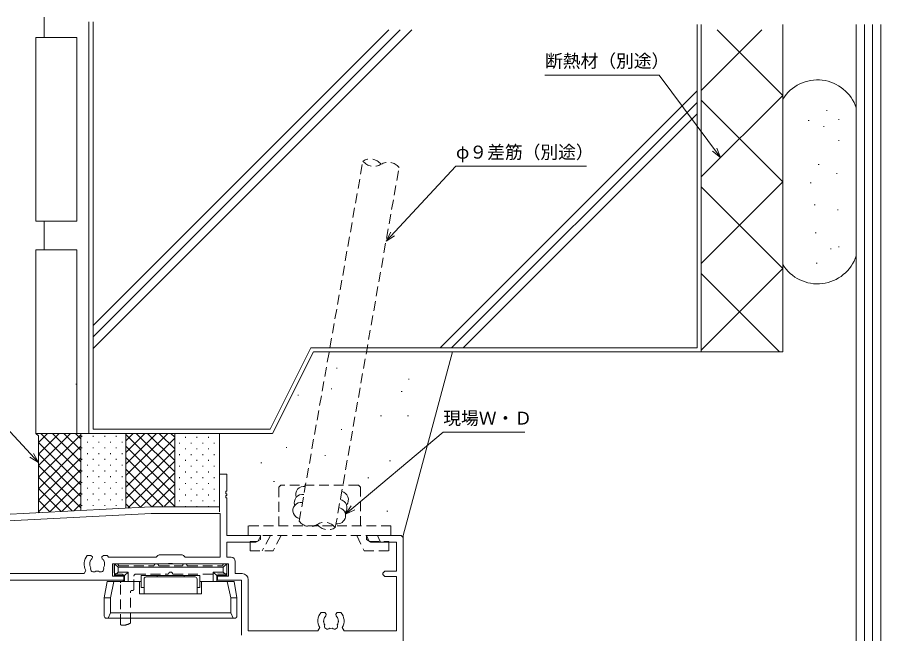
# Model space of a CAD drawing. Units: millimetres, scale not verified. Extents: x -567 to 567, y -403 to 403.
# Drawn here: x -457.3 to -245.7, y 93.4 to 244.5 of the extents above; entities that cross this region are included whole.
import ezdxf
from ezdxf.enums import TextEntityAlignment as Align

# ---------------------------------------------------------------- set-up
doc = ezdxf.new("R2010")
doc.units = ezdxf.units.MM
doc.header["$LTSCALE"] = 2
doc.linetypes.add('DASHED1', pattern=[1.8, 1.2, -0.6])
for name, color, linetype, lineweight in [('0-0_0', 3, 'Continuous', 9), ('0-2_YKK_ZWAK', 2, 'Continuous', 9), ('0-3_YKK_11', 6, 'Continuous', 9), ('0-4_YKK_12', 4, 'Continuous', 9), ('0-5_YKK_13', 7, 'Continuous', 9)]:
    doc.layers.add(name, color=color, linetype=linetype, lineweight=lineweight)
doc.styles.add('ＭＳ ゴシック', font='')
doc.styles.get('ＭＳ ゴシック').set_extended_font_data('MS Gothic')

msp = doc.modelspace()

# ---------------------------------------------------------------- linework, layer by layer
at = {"layer": '0-0_0'}
for p, q in [((-450.726, 239.513), (-450.726, 244.513)), ((-439.726, 243.427), (-439.726, 142.513)), ((-438.726, 143.513), (-438.726, 243.427)), ((-363.461, 241.427), (-438.726, 166.163)), ((-366.29, 241.427), (-438.726, 168.991)), ((-360.633, 241.427), (-438.726, 163.334)), ((-290.726, 163.513), (-290.726, 242.75)), ((-289.726, 242.75), (-289.726, 162.513)), ((-289.726, 226.579), (-274.878, 241.427)), ((-285.787, 241.427), (-269.726, 225.366)), ((-269.726, 162.513), (-269.726, 242.75)), ((-251.726, 77.514), (-251.726, 242.75)), ((-249.726, 77.514), (-249.726, 242.75)), ((-247.726, 77.514), (-247.726, 242.75)), ((-245.726, 77.514), (-245.726, 242.75)), ((-442.726, 239.513), (-452.726, 239.513)), ((-452.726, 239.513), (-452.726, 194.513)), ((-442.726, 194.513), (-442.726, 239.513)), ((-290.726, 226.482), (-353.694, 163.513)), ((-289.726, 205.366), (-269.726, 225.366)), ((-290.726, 223.653), (-350.866, 163.513)), ((-289.726, 224.153), (-269.726, 204.153)), ((-290.726, 220.825), (-348.037, 163.513)), ((-259.051, 221.678), (-258.851, 221.678)), ((-263.48, 219.217), (-263.28, 219.217)), ((-256.098, 219.463), (-255.898, 219.463)), ((-259.789, 217.741), (-259.589, 217.741)), ((-256.098, 214.296), (-255.898, 214.296)), ((-261.02, 208.391), (-260.82, 208.391)), ((-256.59, 206.176), (-256.39, 206.176)), ((-289.726, 184.153), (-269.726, 204.153)), ((-262.988, 203.961), (-262.788, 203.961)), ((-289.726, 202.94), (-269.726, 182.94)), ((-262.004, 198.548), (-261.804, 198.548)), ((-256.344, 197.318), (-256.144, 197.318)), ((-452.726, 194.513), (-442.726, 194.513)), ((-450.726, 187.513), (-450.726, 194.513)), ((-261.758, 191.658), (-261.558, 191.658)), ((-442.726, 187.513), (-452.726, 187.513)), ((-452.726, 187.513), (-452.726, 142.513)), ((-442.726, 142.513), (-442.726, 187.513)), ((-258.067, 187.721), (-257.867, 187.721)), ((-256.098, 188.213), (-255.898, 188.213)), ((-261.512, 184.276), (-261.312, 184.276)), ((-289.726, 162.94), (-269.726, 182.94)), ((-289.726, 181.727), (-270.513, 162.513)), ((-385.344, 163.513), (-395.344, 143.513)), ((-290.726, 163.513), (-385.344, 163.513)), ((-394.726, 142.513), (-384.726, 162.513)), ((-384.726, 162.513), (-289.726, 162.513)), ((-362.726, 117.512), (-350.668, 162.513)), ((-269.726, 162.513), (-289.726, 162.513)), ((-379.077, 158.477), (-378.877, 158.477)), ((-442.926, 154.555), (-442.726, 154.555)), ((-361.441, 155.831), (-361.241, 155.831)), ((-380.4, 153.406), (-380.2, 153.406)), ((-363.204, 152.745), (-363.004, 152.745)), ((-388.556, 151.863), (-388.356, 151.863)), ((-368.275, 146.793), (-368.075, 146.793)), ((-361.661, 146.793), (-361.461, 146.793)), ((-452.726, 142.513), (-442.726, 142.513)), ((-452.726, 142.513), (-452.126, 141.913)), ((-452.126, 134.602), (-444.215, 142.513)), ((-452.126, 137.431), (-447.043, 142.513)), ((-452.126, 140.259), (-449.872, 142.513)), ((-452.126, 131.774), (-441.726, 142.174)), ((-452.126, 123.116), (-452.126, 141.913)), ((-441.726, 132.718), (-451.522, 142.513)), ((-441.726, 135.546), (-448.693, 142.513)), ((-441.726, 138.375), (-445.865, 142.513)), ((-435.726, 142.513), (-445.726, 142.513)), ((-441.726, 141.203), (-443.036, 142.513)), ((-441.726, 142.513), (-441.726, 123.613)), ((-441.517, 141.688), (-441.517, 141.888)), ((-439.726, 142.513), (-394.726, 142.513)), ((-438.726, 143.513), (-395.344, 143.513)), ((-438.697, 141.688), (-438.697, 141.888)), ((-435.868, 141.688), (-435.868, 141.888)), ((-433.04, 141.688), (-433.04, 141.888)), ((-430.726, 124.189), (-430.726, 142.513)), ((-430.726, 132.174), (-420.387, 142.513)), ((-430.726, 140.66), (-428.872, 142.513)), ((-430.726, 135.003), (-423.216, 142.513)), ((-430.726, 137.831), (-426.044, 142.513)), ((-418.726, 130.233), (-430.726, 142.233)), ((-418.726, 133.062), (-428.178, 142.513)), ((-418.726, 135.89), (-425.349, 142.513)), ((-418.726, 138.719), (-422.521, 142.513)), ((-418.726, 141.547), (-419.692, 142.513)), ((-418.726, 142.513), (-418.726, 124.512)), ((-407.726, 142.513), (-415.726, 142.513)), ((-407.726, 123.3), (-407.726, 142.513)), ((-377.975, 143.486), (-377.775, 143.486)), ((-441.726, 129.889), (-452.126, 140.289)), ((-440.102, 140.274), (-440.102, 140.474)), ((-437.282, 140.274), (-437.282, 140.474)), ((-434.454, 140.274), (-434.454, 140.474)), ((-431.634, 140.274), (-431.634, 140.474)), ((-430.726, 129.346), (-418.726, 141.346)), ((-417.517, 140.032), (-417.517, 140.232)), ((-416.102, 141.447), (-416.102, 141.647)), ((-414.697, 140.032), (-414.697, 140.232)), ((-413.282, 141.447), (-413.282, 141.647)), ((-411.868, 140.032), (-411.868, 140.232)), ((-410.454, 141.447), (-410.454, 141.647)), ((-409.04, 140.032), (-409.04, 140.232)), ((-452.126, 128.945), (-441.726, 139.345)), ((-441.517, 138.86), (-441.517, 139.06)), ((-440.102, 137.454), (-440.102, 137.654)), ((-440.102, 137.446), (-440.102, 137.646)), ((-438.697, 138.86), (-438.697, 139.06)), ((-437.282, 137.454), (-437.282, 137.654)), ((-437.282, 137.446), (-437.282, 137.646)), ((-435.868, 138.86), (-435.868, 139.06)), ((-434.454, 137.446), (-434.454, 137.646)), ((-433.04, 138.86), (-433.04, 139.06)), ((-431.634, 137.446), (-431.634, 137.646)), ((-418.726, 127.405), (-430.726, 139.405)), ((-430.726, 126.518), (-418.726, 138.518)), ((-416.102, 138.618), (-416.102, 138.818)), ((-413.282, 138.618), (-413.282, 138.818)), ((-410.454, 138.618), (-410.454, 138.818)), ((-391.422, 139.077), (-391.222, 139.077)), ((-441.726, 127.061), (-452.126, 137.461)), ((-452.126, 126.117), (-441.726, 136.517)), ((-441.517, 136.04), (-441.517, 136.24)), ((-441.517, 136.032), (-441.517, 136.232)), ((-438.697, 136.04), (-438.697, 136.24)), ((-438.697, 136.032), (-438.697, 136.232)), ((-435.868, 136.032), (-435.868, 136.232)), ((-433.04, 136.032), (-433.04, 136.232)), ((-418.726, 124.577), (-430.726, 136.577)), ((-430.198, 124.217), (-418.726, 135.689)), ((-417.517, 137.204), (-417.517, 137.404)), ((-416.102, 135.79), (-416.102, 135.99)), ((-414.697, 137.204), (-414.697, 137.404)), ((-413.282, 135.79), (-413.282, 135.99)), ((-411.868, 137.204), (-411.868, 137.404)), ((-410.454, 135.79), (-410.454, 135.99)), ((-409.04, 137.204), (-409.04, 137.404)), ((-381.943, 137.093), (-381.743, 137.093)), ((-366.07, 135.77), (-365.87, 135.77)), ((-441.726, 124.233), (-452.126, 134.633)), ((-452.126, 123.288), (-441.726, 133.688)), ((-441.517, 133.212), (-441.517, 133.412)), ((-441.517, 133.203), (-441.517, 133.403)), ((-440.102, 134.626), (-440.102, 134.826)), ((-440.102, 134.617), (-440.102, 134.817)), ((-438.697, 133.212), (-438.697, 133.412)), ((-438.697, 133.203), (-438.697, 133.403)), ((-437.282, 134.626), (-437.282, 134.826)), ((-437.282, 134.617), (-437.282, 134.817)), ((-435.868, 133.203), (-435.868, 133.403)), ((-434.454, 134.617), (-434.454, 134.817)), ((-433.04, 133.203), (-433.04, 133.403)), ((-431.634, 134.617), (-431.634, 134.817)), ((-421.643, 124.665), (-430.726, 133.748)), ((-417.517, 134.376), (-417.517, 134.576)), ((-414.697, 134.376), (-414.697, 134.576)), ((-411.868, 134.376), (-411.868, 134.576)), ((-409.04, 134.376), (-409.04, 134.576)), ((-397.595, 135.329), (-397.395, 135.329)), ((-443.825, 123.503), (-452.126, 131.804)), ((-440.102, 131.797), (-440.102, 131.997)), ((-440.102, 131.789), (-440.102, 131.989)), ((-437.282, 131.797), (-437.282, 131.997)), ((-437.282, 131.789), (-437.282, 131.989)), ((-434.454, 131.789), (-434.454, 131.989)), ((-431.634, 131.789), (-431.634, 131.989)), ((-427.214, 124.373), (-418.726, 132.861)), ((-417.517, 131.547), (-417.517, 131.747)), ((-416.102, 132.961), (-416.102, 133.161)), ((-414.697, 131.547), (-414.697, 131.747)), ((-413.282, 132.961), (-413.282, 133.161)), ((-411.868, 131.547), (-411.868, 131.747)), ((-410.454, 132.961), (-410.454, 133.161)), ((-409.04, 131.547), (-409.04, 131.747)), ((-371.361, 131.582), (-371.161, 131.582)), ((-449.374, 123.212), (-441.726, 130.86)), ((-441.517, 130.383), (-441.517, 130.583)), ((-441.517, 130.375), (-441.517, 130.575)), ((-440.102, 128.969), (-440.102, 129.169)), ((-438.697, 130.383), (-438.697, 130.583)), ((-438.697, 130.375), (-438.697, 130.575)), ((-437.282, 128.969), (-437.282, 129.169)), ((-435.868, 130.375), (-435.868, 130.575)), ((-434.454, 128.96), (-434.454, 129.16)), ((-433.04, 130.375), (-433.04, 130.575)), ((-431.634, 128.96), (-431.634, 129.16)), ((-424.33, 124.524), (-430.726, 130.92)), ((-424.229, 124.529), (-418.726, 130.032)), ((-416.102, 130.133), (-416.102, 130.333)), ((-413.282, 130.133), (-413.282, 130.333)), ((-410.454, 130.133), (-410.454, 130.333)), ((-394.508, 130.7), (-394.308, 130.7)), ((-446.512, 123.362), (-452.126, 128.976)), ((-446.389, 123.369), (-441.726, 128.032)), ((-441.517, 127.555), (-441.517, 127.755)), ((-441.517, 127.546), (-441.517, 127.746)), ((-438.697, 127.555), (-438.697, 127.755)), ((-438.697, 127.546), (-438.697, 127.746)), ((-435.868, 127.546), (-435.868, 127.746)), ((-433.04, 127.546), (-433.04, 127.746)), ((-427.018, 124.383), (-430.726, 128.091)), ((-421.244, 124.686), (-418.726, 127.204)), ((-417.517, 128.719), (-417.517, 128.919)), ((-416.102, 127.304), (-416.102, 127.504)), ((-414.697, 128.719), (-414.697, 128.919)), ((-413.282, 127.304), (-413.282, 127.504)), ((-411.868, 128.719), (-411.868, 128.919)), ((-410.454, 127.304), (-410.454, 127.504)), ((-409.04, 128.719), (-409.04, 128.919)), ((-449.199, 123.22), (-452.126, 126.147)), ((-443.404, 123.525), (-441.726, 125.203)), ((-441.517, 124.726), (-441.517, 124.926)), ((-441.517, 124.718), (-441.517, 124.918)), ((-440.102, 126.132), (-440.102, 126.332)), ((-438.697, 124.726), (-438.697, 124.926)), ((-438.697, 124.718), (-438.697, 124.918)), ((-437.282, 126.132), (-437.282, 126.332)), ((-435.868, 124.718), (-435.868, 124.918)), ((-434.454, 126.132), (-434.454, 126.332)), ((-433.04, 124.718), (-433.04, 124.918)), ((-431.634, 126.132), (-431.634, 126.332)), ((-429.705, 124.242), (-430.726, 125.263)), ((-417.517, 125.89), (-417.517, 126.09)), ((-414.697, 125.89), (-414.697, 126.09)), ((-411.868, 125.89), (-411.868, 126.09)), ((-409.04, 125.89), (-409.04, 126.09)), ((-452.178, 123.064), (-452.126, 123.116)), ((-451.887, 123.08), (-452.126, 123.319)), ((-416.102, 124.476), (-416.102, 124.676)), ((-413.282, 124.476), (-413.282, 124.676)), ((-410.454, 124.476), (-410.454, 124.676)), ((-366.732, 123.425), (-366.532, 123.425))]:
    msp.add_line(p, q, dxfattribs=at)
at = {"layer": '0-0_0', "linetype": 'DASHED1'}
for p, q in [((-388.229, 120.965), (-372.609, 209.25)), ((-379.366, 119.403), (-363.746, 207.688))]:
    msp.add_line(p, q, dxfattribs=at)
at = {"layer": '0-0_0'}
for centre, radius, start, end in [((-261.226, 219.16), 10, 18.19487, 148.21167), ((-261.226, 189.16), 10, 211.78833, 341.80513), ((-387.074, 127.521), 2, 80.00427, 200.00427), ((-387.421, 125.551), 2, 80.00427, 200.00427), ((-378.153, 126.283), 2, 320.00427, 80.00427), ((-387.768, 123.582), 2, 80.00427, 260.00427), ((-378.5, 124.313), 2, 320.00427, 80.00427), ((-378.848, 122.343), 2, 260.00427, 80.00427)]:
    msp.add_arc(centre, radius, start, end, dxfattribs=at)
at = {"layer": '0-0_0', "linetype": 'DASHED1'}
for centre, start, end in [((-370.83, 206.382), 38.19396, 121.81459), ((-369.957, 211.337), 218.19396, 301.81459), ((-366.399, 205.601), 38.19396, 121.81459), ((-385.577, 123.052), 218.19396, 301.81459), ((-382.018, 117.316), 38.19396, 121.81459), ((-381.145, 122.271), 218.19396, 301.81459)]:
    msp.add_arc(centre, 3.375, start, end, dxfattribs=at)
at = {"layer": '0-2_YKK_ZWAK'}
for p in [(-362.726, -21.528), (-362.726, -7.511)]:
    msp.add_line(p, (-362.726, 117.512), dxfattribs=at)
at = {"layer": '0-3_YKK_11'}
for p, q in [((-299.999, 230.349), (-327.999, 230.349)), ((-284.952, 210.141), (-299.999, 230.349)), ((-286.909, 211.688), (-284.952, 210.141)), ((-284.952, 210.141), (-285.873, 212.459)), ((-366.943, 189.616), (-349.83, 208)), ((-349.83, 208), (-317.83, 208)), ((-365.774, 191.82), (-366.943, 189.616)), ((-366.943, 189.616), (-364.829, 190.94)), ((-452.126, 135.366), (-464.383, 148.656)), ((-376.878, 122.692), (-352.929, 142.796)), ((-352.929, 142.796), (-332.929, 142.796))]:
    msp.add_line(p, q, dxfattribs=at)
for points in [[(-454.235, 136.7), (-452.126, 135.366), (-453.285, 137.575)], [(-375.447, 124.736), (-376.878, 122.692), (-374.617, 123.747)]]:
    msp.add_lwpolyline(points, dxfattribs=at)
at = {"layer": '0-4_YKK_12', "linetype": 'DASHED1'}
for p, q in [((-393.226, 129.312), (-392.726, 129.812)), ((-393.226, 129.312), (-393.226, 119.812)), ((-373.726, 129.812), (-392.726, 129.812)), ((-373.726, 129.812), (-373.226, 129.312)), ((-373.226, 119.812), (-373.226, 129.312)), ((-365.726, 119.812), (-400.726, 119.812)), ((-400.726, 119.812), (-400.726, 117.512)), ((-365.726, 117.512), (-365.726, 119.812)), ((-400.726, 117.512), (-365.726, 117.512)), ((-397.582, 117.512), (-398.38, 116.012)), ((-395.247, 117.512), (-397.269, 113.712)), ((-392.613, 117.512), (-394.635, 113.712)), ((-374.091, 117.512), (-372.319, 113.712)), ((-371.755, 117.512), (-371.056, 116.012)), ((-369.055, 117.512), (-368.355, 116.012)), ((-400.226, 116.012), (-398.532, 116.012)), ((-400.226, 113.712), (-400.226, 116.012)), ((-371.056, 116.012), (-366.226, 116.012)), ((-366.226, 113.712), (-366.226, 116.012)), ((-400.226, 113.712), (-394.634, 113.712)), ((-372.319, 113.712), (-366.226, 113.712)), ((-433.527, 108.512), (-433.527, 110.212)), ((-432.827, 110.512), (-433.227, 110.512)), ((-423.426, 110.512), (-423.026, 110.512)), ((-416.026, 110.512), (-416.426, 110.512)), ((-406.627, 110.512), (-406.227, 110.512)), ((-405.927, 108.512), (-405.927, 110.212)), ((-433.027, 108.012), (-431.726, 108.012)), ((-432.327, 110.012), (-424.018, 110.012)), ((-428.226, 108.012), (-420.397, 108.012)), ((-422.435, 110.012), (-417.018, 110.012)), ((-419.056, 108.012), (-406.427, 108.012)), ((-415.435, 110.012), (-407.127, 110.012)), ((-432.026, 95.812), (-432.026, 105.912)), ((-431.726, 106.212), (-431.526, 106.212)), ((-431.226, 106.512), (-431.226, 107.512)), ((-428.726, 104.312), (-428.726, 107.512)), ((-429.527, 96.204), (-429.527, 103.712)), ((-429.227, 104.012), (-429.026, 104.012)), ((-431.726, 95.512), (-431.227, 95.512))]:
    msp.add_line(p, q, dxfattribs=at)
at = {"layer": '0-4_YKK_12'}
for p, q in [((-419.726, 110.512), (-433.476, 110.512)), ((-433.476, 110.512), (-433.476, 107.712)), ((-432.579, 109.709), (-433.476, 110.512)), ((-419.726, 110.512), (-405.976, 110.512)), ((-406.874, 109.709), (-405.976, 110.512)), ((-405.976, 110.512), (-405.976, 107.712)), ((-433.476, 107.712), (-432.579, 108.516)), ((-419.726, 109.709), (-432.579, 109.709)), ((-432.579, 108.516), (-432.579, 109.709)), ((-432.579, 108.516), (-430.129, 108.516)), ((-431.026, 107.712), (-430.129, 108.516)), ((-430.129, 106.212), (-430.129, 108.516)), ((-419.726, 109.709), (-406.874, 109.709)), ((-409.324, 106.212), (-409.324, 108.516)), ((-406.874, 108.516), (-409.324, 108.516)), ((-406.874, 108.516), (-406.874, 109.709)), ((-405.976, 107.712), (-406.874, 108.516)), ((-435.976, 102.212), (-435.271, 106.212)), ((-427.326, 106.212), (-435.271, 106.212)), ((-434.485, 102.212), (-433.605, 106.212)), ((-433.476, 107.712), (-431.026, 107.712)), ((-431.026, 106.212), (-431.026, 107.712)), ((-431.026, 106.212), (-426.926, 106.212)), ((-427.326, 106.212), (-427.326, 103.212)), ((-426.926, 107.712), (-412.526, 107.712)), ((-426.926, 104.712), (-426.926, 107.712)), ((-426.226, 103.212), (-426.226, 106.812)), ((-425.726, 107.312), (-413.726, 107.312)), ((-423.026, 107.312), (-423.026, 107.712)), ((-416.426, 107.312), (-416.426, 107.712)), ((-413.226, 103.212), (-413.226, 106.812)), ((-412.526, 104.712), (-412.526, 107.712)), ((-408.426, 106.212), (-412.526, 106.212)), ((-412.126, 106.212), (-404.182, 106.212)), ((-412.126, 106.212), (-412.126, 103.212)), ((-405.976, 107.712), (-408.426, 107.712)), ((-404.968, 102.212), (-405.848, 106.212)), ((-403.476, 102.212), (-404.182, 106.212)), ((-426.926, 104.712), (-426.226, 104.712)), ((-412.526, 104.712), (-413.226, 104.712)), ((-435.976, 102.212), (-434.485, 102.212)), ((-435.976, 97.712), (-435.976, 102.212)), ((-434.485, 98.512), (-434.485, 102.212)), ((-427.326, 103.212), (-412.126, 103.212)), ((-403.476, 102.212), (-404.968, 102.212)), ((-404.968, 98.512), (-404.968, 102.212)), ((-403.476, 97.712), (-403.476, 102.212)), ((-435.041, 97.212), (-434.485, 98.512)), ((-419.726, 98.512), (-434.485, 98.512)), ((-419.726, 98.512), (-404.968, 98.512)), ((-404.412, 97.212), (-404.968, 98.512)), ((-419.726, 97.212), (-435.476, 97.212)), ((-419.726, 97.212), (-403.976, 97.212))]:
    msp.add_line(p, q, dxfattribs=at)
msp.add_lwpolyline([(-408.426, 106.212), (-408.426, 107.712), (-409.324, 108.516)], dxfattribs=at)
at = {"layer": '0-4_YKK_12', "linetype": 'DASHED1'}
for centre, radius, start, end in [((-433.227, 110.212), 0.3, 90, 180), ((-432.827, 110.212), 0.3, 0, 90), ((-432.327, 110.212), 0.2, 180, 270), ((-424.018, 110.312), 0.3, 270, 350.40254), ((-423.426, 110.212), 0.3, 90, 170.40254), ((-423.026, 110.212), 0.3, 9.59746, 90), ((-422.435, 110.312), 0.3, 189.59746, 270), ((-417.018, 110.312), 0.3, 270, 350.40254), ((-416.426, 110.212), 0.3, 90, 170.40254), ((-416.026, 110.212), 0.3, 9.59746, 90), ((-415.435, 110.312), 0.3, 189.59746, 270), ((-407.127, 110.212), 0.2, 270, 0), ((-406.627, 110.212), 0.3, 90, 180), ((-406.227, 110.212), 0.3, 0, 90), ((-433.027, 108.512), 0.5, 180, 270), ((-431.726, 107.512), 0.5, 0, 90), ((-428.226, 107.512), 0.5, 90, 180), ((-420.397, 108.212), 0.2, 270, 343.4025), ((-419.726, 108.012), 0.5, 16.6063, 163.39487), ((-419.056, 108.212), 0.2, 196.59412, 270), ((-406.427, 108.512), 0.5, 270, 0), ((-431.726, 105.912), 0.3, 90, 180), ((-431.526, 106.512), 0.3, 270, 0), ((-429.227, 103.712), 0.3, 90, 180), ((-429.026, 104.312), 0.3, 270, 0), ((-431.726, 95.812), 0.3, 180, 270), ((-431.227, 98.512), 3, 270, 301.23293), ((-429.827, 96.204), 0.3, 301.23293, 0)]:
    msp.add_arc(centre, radius, start, end, dxfattribs=at)
at = {"layer": '0-4_YKK_12'}
for centre, start, end in [((-425.726, 106.812), 90, 180), ((-413.726, 106.812), 0, 90), ((-435.476, 97.712), 180, 270), ((-403.976, 97.712), 270, 0)]:
    msp.add_arc(centre, 0.5, start, end, dxfattribs=at)
at = {"layer": '0-5_YKK_13'}
for p, q in [((-362.726, 117.012), (-363.226, 117.512)), ((-420.397, 110.512), (-420.205, 110.655))]:
    msp.add_line(p, q, dxfattribs=at)
for points in [[(-404.896, 112.142), (-405.926, 112.142), (-405.926, 115.882), (-398.817, 115.882), (-397.726, 116.512), (-397.726, 117.512), (-405.926, 117.512), (-405.926, 126.712), (-406.226, 126.712), (-406.226, 127.312), (-405.926, 127.312), (-405.926, 127.712), (-406.226, 127.712), (-406.226, 128.312), (-405.926, 128.312), (-405.926, 132.512), (-407.726, 132.512), (-407.726, 124.512), (-424.564, 124.512), (-462.252, 122.537), (-462.726, 122.038), (-462.726, 53.327)], [(-434.972, 112.142), (-423.296, 112.142), (-422.872, 112.566), (-422.519, 112.712), (-416.933, 112.712), (-416.58, 112.566), (-416.156, 112.142), (-407.556, 112.142), (-407.556, 122.882), (-424.521, 122.882), (-461.096, 120.966)], [(-461.096, 120.966), (-461.096, 108.142), (-440.919, 108.142), (-440.487, 108.895)], [(-363.226, 117.512), (-371.726, 117.512), (-371.726, 116.512), (-370.635, 115.882), (-364.356, 115.882), (-364.356, 108.712), (-367.226, 108.712), (-367.726, 108.212), (-367.726, 107.912), (-367.226, 107.412), (-364.356, 107.412), (-364.356, 94.142), (-377.233, 94.142), (-377.665, 94.895)], [(-364.356, 91.512), (-364.356, 65.512), (-365.876, 65.512), (-366.376, 65.013), (-366.376, 64.512), (-364.356, 64.512), (-364.356, 55.75), (-365.339, 55.621), (-365.854, 57.544), (-366.376, 57.475), (-366.376, 52.512), (-362.726, 52.512), (-362.726, 117.012)], [(-440.141, 112.612), (-439.276, 112.612), (-438.876, 112.212), (-438.876, 112.074), (-438.994, 111.79)], [(-436.458, 111.79), (-436.576, 112.074), (-436.576, 112.212), (-436.176, 112.612), (-435.311, 112.612)], [(-459.726, 106.512), (-431.226, 106.512), (-431.226, 107.512), (-433.926, 107.512), (-433.926, 110.512), (-420.397, 110.512)], [(-439.34, 111.309), (-439.429, 111.219), (-439.499, 110.825)], [(-435.953, 110.825), (-436.023, 111.219), (-436.112, 111.309)], [(-420.205, 110.655), (-419.247, 110.655), (-419.055, 110.513)], [(-419.055, 110.512), (-405.526, 110.512), (-405.526, 107.512), (-408.226, 107.512), (-408.226, 106.512), (-402.326, 106.512), (-402.326, 93.012)], [(-402.196, 108.142), (-403.896, 108.142), (-403.896, 111.142)], [(-383.187, 94.895), (-383.619, 94.142), (-400.696, 94.142), (-400.696, 106.642)], [(-381.694, 97.79), (-381.576, 98.074), (-381.576, 98.212), (-381.976, 98.612), (-382.841, 98.612)], [(-378.011, 98.612), (-378.876, 98.612), (-379.276, 98.212), (-379.276, 98.074), (-379.158, 97.79)], [(-382.215, 96.316), (-382.268, 96.431), (-382.199, 96.825)], [(-378.653, 96.825), (-378.584, 96.431), (-378.637, 96.316)]]:
    msp.add_lwpolyline(points, dxfattribs=at)
for centre, radius, start, end in [((-437.726, 110.512), 3.2, 138.9855, 210.35827), ((-437.726, 110.512), 3.2, 30.62497, 41.0145), ((-404.896, 111.142), 1, 0, 90), ((-437.726, 110.512), 1.8, 170.00017, 210.85315), ((-437.726, 110.512), 1.8, 134.79283, 153.7398), ((-437.726, 110.512), 1.8, 26.2602, 45.20717), ((-437.726, 110.512), 1.8, 329.14685, 10), ((-438.586, 109.284), 0.75, 155.95278, 314.04722), ((-437.726, 110.512), 1.8, 259.14685, 280.85315), ((-436.866, 109.284), 0.75, 225.95278, 24.04722), ((-402.196, 106.642), 1.5, 0, 90), ((-380.426, 96.512), 3.2, 138.9855, 210.35827), ((-380.426, 96.512), 1.8, 134.79283, 169.99966), ((-380.426, 96.512), 1.8, 10, 45.20717), ((-380.426, 96.512), 3.2, 329.64173, 41.0145), ((-380.426, 96.512), 1.8, 186.2602, 210.85315), ((-381.286, 95.284), 0.75, 155.95278, 314.04722), ((-379.566, 95.284), 0.75, 225.95278, 24.04722), ((-380.426, 96.512), 1.8, 329.14685, 353.7398), ((-380.426, 96.512), 1.8, 259.14685, 280.85315)]:
    msp.add_arc(centre, radius, start, end, dxfattribs=at)

# ---------------------------------------------------------------- texts
at = {"layer": '0-3_YKK_11', "style": 'ＭＳ ゴシック'}
for s, p in [('断熱材（別途）', (-327.981, 231.249)), ('φ９差筋（別途）', (-349.811, 208.9)), ('現場Ｗ・Ｄ', (-352.911, 143.696))]:
    msp.add_text(s, height=3.189, dxfattribs=at).set_placement(p, align=Align.BOTTOM_LEFT)

doc.saveas('drawing.dxf')
